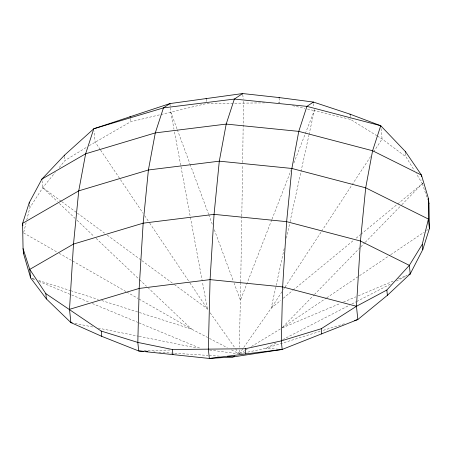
<?xml version="1.0" encoding="UTF-8"?>
<svg xmlns="http://www.w3.org/2000/svg" width="452" height="452" viewBox="0 0 452 452"><rect width="100%" height="100%" fill="white"/><g stroke="black" fill="none" stroke-linecap="round" stroke-linejoin="round"><path stroke-width="0.34" stroke-dasharray="2.26 1.69" d="M240.713 282.466L239.368 347.204M240.724 281.782L241.792 216.751M241.803 216.067L242.645 164.726M242.679 162.669L243.475 101.321M235.645 348.848L239.215 353.91L239.34 348.543M284.201 248.532L271.172 308.236L243.21 348.198M286.444 238.238L289.738 223.141M290.037 221.768L308.897 135.306M309.049 134.617L314.287 110.599L314.18 109.531M23.758 232.26L26.092 222.779M26.758 220.067L29.759 207.88L42.765 187.659L55.217 172.449M271.765 219.785L240.419 300.264L234.136 283.28M272.008 219.158L290.964 170.494M293.879 163.008L314.287 110.599L350.622 119.458L376.759 135.673M281.958 291.777L271.172 308.236L280.624 300.444M283.5 289.427L284.268 288.252M285.042 287.077L321.248 231.836M321.632 231.249L351.679 185.41M352.063 184.823L370.55 156.618M373.634 151.917L382.104 138.99L380.906 127.385M239.215 353.91L242.814 348.769M59.218 167.562L65.003 160.5L86.88 147.103M282.658 327.146L313.92 295.032M314.411 294.529L360.329 247.357M360.815 246.86L364.724 242.843M365.21 242.34L401.359 205.208M401.845 204.705L422.366 183.631L422.145 181.495M283.246 298.28L292.698 290.495M293.224 290.065L353.594 240.311M356.216 238.147L360.419 234.684M360.945 234.255L397.167 204.4M397.692 203.965L422.366 183.631L416.185 173.528M282.257 327.756L326.112 298.213M326.689 297.828L359.001 276.059M359.577 275.669L390.161 255.064M390.737 254.674L424.208 232.13M426.513 230.576L428.247 229.407M89.242 145.651L130.617 121.791L206.7 103.502L266.228 102.87M239.746 353.588L244.526 350.69M246.12 349.724L247.182 349.08M251.425 346.503L281.681 328.146M276.014 343.068L265.782 348.339L246.413 352.402M282.636 339.655L349.441 305.23M351.848 303.993L356.057 301.823M356.662 301.512L390.969 283.833M396.381 281.042L407.218 275.46M282.297 327.886L340.39 303.377M343.48 302.072L355.843 296.857M358.312 295.811L393.539 280.946M398.483 278.861L407.139 275.212M320.118 331.339L265.782 348.339L278.076 349.17M323.316 330.339L345.684 323.338M240.876 353.56L242.538 353.21M243.091 353.097L245.86 352.515M143.979 350.808L170.37 349.995M278.217 102.74L279.624 102.728L279.229 98.852M153.731 351.927L155.036 352.012M158.957 352.266L207.965 355.396M209.27 355.481L219.723 356.153M209.587 350.012L238.057 353.758M74.981 323.406L94.106 327.265M98.208 328.09L138.51 336.215M139.193 336.35L197.253 348.057M292.54 105.661L304.772 108.44M307.49 109.056L314.287 110.599M31.968 278.364L35.318 279.426M38.669 280.494L70.179 290.517M70.851 290.726L98.338 299.467M101.694 300.535L191.529 329.107L207.626 337.474M32.516 278.72L35.668 280.025M38.816 281.336L89.23 302.241M92.383 303.546L137.758 322.361M139.018 322.886L199.518 347.972M209.412 338.407L227.294 347.707M231.469 349.876L238.622 353.6M23.589 232.938L56.828 251.973M59.161 253.306L71.987 260.651M72.574 260.985L126.221 291.704M126.803 292.043L137.883 298.382M139.046 299.054L191.529 329.107L148.465 288.161M377.352 136.041L382.104 138.99L406.003 156.884L414.365 170.557M42.047 180.721L42.765 187.659L61.178 201.219M61.721 201.62L76.885 212.79M77.428 213.186L104.514 233.13M107.22 235.125L141.346 260.25M141.888 260.651L173.845 284.184M174.387 284.579L207.428 308.908L208.621 310.597M42.765 187.659L57.444 201.62M59.398 203.479L75.06 218.367M77.021 220.231L94.146 236.515M96.101 238.373L139.165 279.319M139.657 279.788L146.51 286.297M210.208 312.846L235.243 348.283M100.225 149.567L95.157 142.03L94.044 131.255M100.615 150.143L120.108 179.116M120.498 179.698L143.109 213.304M144.668 215.621L149.346 222.576M149.736 223.152L189.495 282.257M189.885 282.833L207.428 308.908L202.343 281.579M170.37 107.853L170.811 112.124L177.094 129.108M177.337 129.764L189.908 163.731M190.145 164.387L208.513 214.033M208.756 214.689L212.383 224.486M214.316 229.712L233.17 280.669M422.366 183.631L427.648 199.643M170.811 112.124L173.992 129.204M174.5 131.939L180.856 166.104M180.986 166.788L202.219 280.895M421.976 179.896L422.032 180.427M405.63 153.251L406.003 156.884M350.176 115.17L350.351 116.819M350.554 118.797L350.622 119.458M313.569 103.661L313.959 107.395M242.792 94.745L243.227 98.931M206.27 99.304L206.502 101.564M170.042 104.649L170.206 106.248M130.278 118.492L130.617 121.791M64.591 156.539L65.003 160.5M29.425 204.649L29.759 207.88"/><path stroke-width="0.68" d="M428.434 198.479L428.411 219.062L429.4 228.633L422.795 249.527L410.224 273.906L387.392 295.309L357.831 319.536L282.178 349.447L232.791 356.99L209.332 358.453L138.702 350.967L101.773 336.35L70.885 322.581L46.392 298.925L30.623 277.935L23.594 253.764L23.058 248.6L22.6 223.367L29.227 202.716L41.878 179.116L64.455 155.222L93.784 128.769L169.929 103.581L242.667 93.547L279.093 97.559L313.406 102.056L350.074 114.181L380.737 125.724L405.455 151.606L421.479 175.088L428.434 198.479L428.965 203.643L429.4 228.633M72.247 322.858L70.885 322.581L69.512 309.321L73.501 244.063L78.738 190.868L85.637 153.787L93.784 128.769L163.443 107.887L234.351 99.073L306.919 106.361L380.737 125.724L380.821 126.554M354.634 320.536L357.831 319.536L356.464 306.275L360.453 241.018L365.691 187.823L372.589 150.742L380.737 125.724M23.058 248.6L29.742 269.392L45.844 293.647L101.225 331.073L137.82 342.424L172.398 349.515L245.323 348.741L281.291 340.904L321.231 328.74L356.464 306.275L386.844 290.031L409.342 265.364L422.264 244.362L428.411 219.062L365.691 187.823L291.873 168.46L219.299 161.172L148.397 169.986L78.738 190.868L22.6 223.367L22.849 225.763M409.02 274.528L410.224 273.906L409.342 265.364L360.453 241.018L286.636 221.655L214.062 214.361L143.16 223.175L73.501 244.063L29.742 269.392L30.623 277.935M234.803 356.023L232.791 356.99L227.565 356.651M408.992 274.432L410.224 273.906M69.512 309.321L139.171 288.438L210.073 279.624L282.647 286.913L356.464 306.275M313.462 102.593L313.406 102.056L306.919 106.361L298.772 131.379L291.873 168.46L286.636 221.655L282.647 286.913L281.291 340.904L282.178 349.447L209.332 358.453L208.344 348.882L210.073 279.624L214.062 214.361L219.299 161.172L226.203 124.085L234.351 99.073L242.667 93.547L242.73 94.146M143.273 351.26L138.702 350.967L137.82 342.424L139.171 288.438L143.16 223.175L148.397 169.986L155.296 132.899L163.443 107.887L169.929 103.581L169.986 104.113M145.889 351.43L147.849 351.554M281.15 349.379L282.178 349.447M428.304 201.643L428.965 203.643M421.648 176.692L421.479 175.088L372.589 150.742L298.772 131.379L226.203 124.085L155.296 132.899L85.637 153.787L41.878 179.116L41.934 179.653M422.264 244.362L422.795 249.527M405.455 151.606L405.523 152.262M386.844 290.031L387.392 295.309M350.074 114.181L350.142 114.836M321.231 328.74L321.773 334.017M279.093 97.559L279.161 98.208M245.323 348.741L245.854 353.905M206.168 98.333L206.236 98.982M172.398 349.515L172.93 354.679M130.074 116.514L130.142 117.175M101.225 331.073L101.773 336.35M64.455 155.222L64.523 155.883M45.844 293.647L46.392 298.925M29.227 202.716L29.295 203.36M23.594 250.295L23.594 253.764"/></g></svg>
